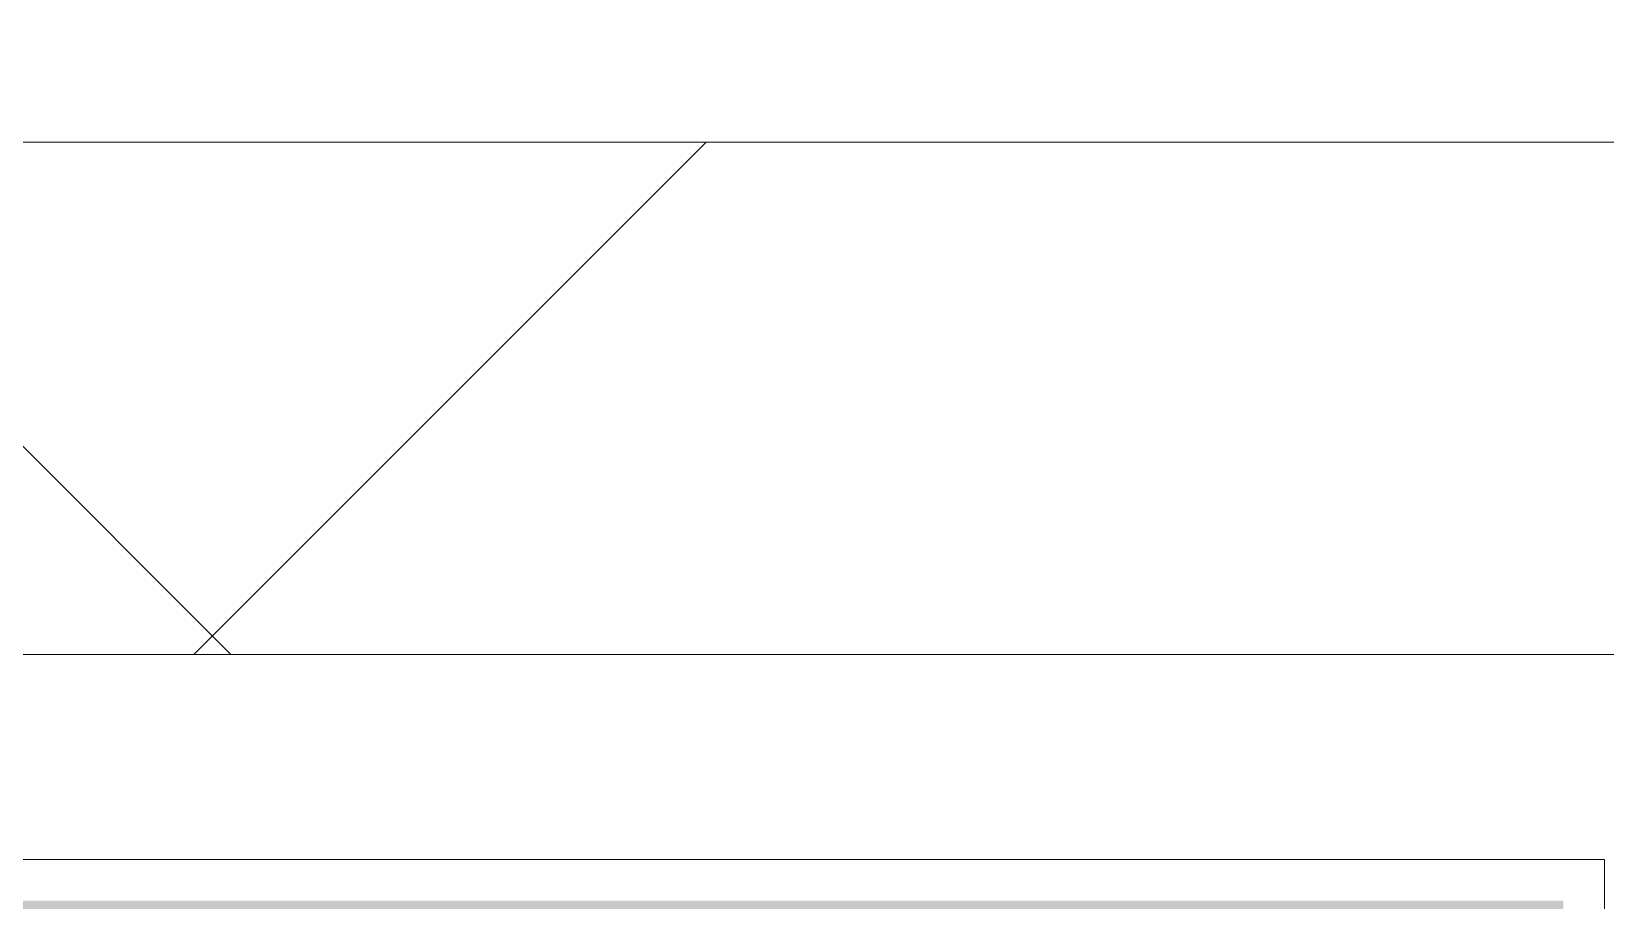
# Model space of a CAD drawing. Header units: millimetres. Extents: x -1178 to 415037, y -3506 to 42334.
# Drawn here: x 88936.5 to 89090.1, y 23026 to 23110.8 of the extents above; entities that cross this region are included whole.
import ezdxf

# ---------------------------------------------------------------- set-up
doc = ezdxf.new("R2010")
doc.units = ezdxf.units.MM
doc.layers.add('A-AREA-PATT-1', color=7, linetype='Continuous', lineweight=5, true_color=0xa5bae0, transparency=1)
doc.layers.add('A-WALL', color=7, linetype='Continuous', lineweight=5)
doc.layers.add('I-WALL', color=7, linetype='Continuous', lineweight=5)
doc.layers.add('A-WALL-FNSH-1', color=9, linetype='Continuous', lineweight=5, true_color=0x808080)

msp = doc.modelspace()

# ---------------------------------------------------------------- hatches: boundary and pattern name
at = {"layer": 'A-AREA-PATT-1'}
h = msp.add_hatch(color=256, dxfattribs=at)
h.paths.add_polyline_path([(88388.92, 19374), (89086, 19374), (89086, 23026), (88706, 23026), (88706, 23356), (88702, 23356), (88704.11, 23022), (89082, 23022), (89082, 19378), (86988, 19378), (86988, 20255), (86984, 20255), (86984, 19374), (88031.25, 19374)])
h.paths.add_polyline_path([(86988, 21655), (86988, 23352), (87080, 23352), (87079.9, 23356), (86984, 23356), (86984, 21655)])
at = {"layer": 'I-WALL'}
h = msp.add_hatch(dxfattribs=at)
h.set_pattern_fill('FP_192', color=256, style=0, pattern_type=2)
h.set_pattern_definition([(45, (0, 0), (-212.132, 212.132), []), (135, (0, 0), (-212.132, -212.132), [])])
h.paths.add_polyline_path([(89160, 23100), (89159.4, 23112.5), (88792.5, 23112.5), (88792.5, 23100), (89110, 23100)])
h = msp.add_hatch(dxfattribs=at)
h.set_pattern_fill('FP_24', color=256, style=0, pattern_type=2)
h.set_pattern_definition([(45, (0, 0), (-141.42136, 141.42136), []), (135, (0, 0), (-141.42136, -141.42136), [])])
h.paths.add_polyline_path([(89090, 23050), (89110, 23051.29), (89110, 23100), (88780, 23100), (88780, 23050), (88904.69, 23050)])

# ---------------------------------------------------------------- linework, layer by layer
at = {"layer": 'A-WALL'}
for p, q in [((89160, 23100), (88780, 23100)), ((88730, 23050), (89110, 23050)), ((89090, 19370), (89090, 23030))]:
    msp.add_line(p, q, dxfattribs=at)
at = {"layer": 'A-WALL-FNSH-1'}
msp.add_line((89090, 23030), (88710, 23030), dxfattribs=at)

doc.saveas('drawing.dxf')
